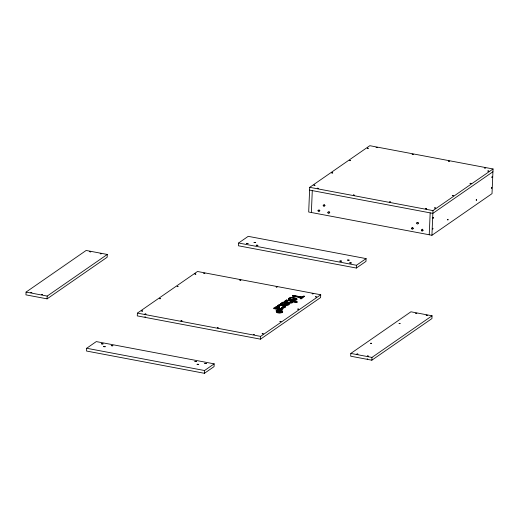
<?xml version="1.0" encoding="UTF-8"?>
<svg xmlns="http://www.w3.org/2000/svg" width="519" height="519" viewBox="0 0 519 519"><rect width="100%" height="100%" fill="white"/><g stroke="black" fill="none" stroke-linecap="round" stroke-linejoin="round"><path stroke-width="0.78" d="M26.067 292.087L25.95 294.863L47.086 298.86L107.174 257.229L107.29 254.453L86.154 250.456L26.067 292.087L47.203 296.083L107.29 254.453M47.086 298.86L47.203 296.083M86.667 348.262L86.55 351.039L204.428 373.304L214.055 366.628L214.172 363.851L96.294 341.593L86.667 348.262L204.544 370.527L214.172 363.851M137.399 313.113L137.282 315.889L260.519 339.166L320.606 297.536L320.723 294.76L197.486 271.489L137.399 313.113L260.635 336.39L320.723 294.76M204.428 373.304L204.544 370.527M238.584 243.015L238.468 245.792L356.345 268.051L365.979 261.381L366.096 258.605L248.218 236.34L238.584 243.015L356.462 265.274L366.096 258.605M260.519 339.166L260.635 336.39M282.505 308.221L283.004 308.76A5.398 1.791 2.4 0 1 282.213 309.499C280.338 310.881 270.003 307.871 275.206 307.942C274.032 305.548 282.355 306.463 278.697 308.533L278.671 309.149L279.631 308.357L279.559 307.741M276.296 308.078L277.775 308.357C280.669 307.073 274.772 306.32 276.296 308.078L276.27 308.695C275.083 307.482 278.061 307.384 278.606 308.072L277.276 308.533M277.23 311.335L279.021 311.406C280.026 312.821 275.907 312.094 277.613 311.147C279.773 310.427 276.523 311.128 279.19 311.66L279.216 311.043L278.048 310.79M277.302 311.88L277.328 311.264M277.406 311.815L277.431 311.199M277.496 311.776L277.613 311.147M277.749 306.658C277.01 301.351 291.626 307.099 282.978 306.839C287.487 306.087 279.955 303.913 278.755 305.678C280.059 307.352 276.575 306.995 277.912 305.762M277.847 306.697L277.775 306.041M277.996 306.735L277.873 306.08M278.022 311.413L278.333 310.596M278.495 306.826L278.521 306.21L278.022 306.119M278.697 306.852L278.521 306.21M278.833 306.852L278.93 306.21M278.807 311.822L279.216 311.043M280.811 304.329C281.097 300.748 286.949 302.181 289.161 303.213C290.406 305.749 279.358 305.068 285.911 302.772L285.885 303.388L284.282 303.193A1.92 0.636 2.4 0 0 282.972 303.323C282.57 303.849 280.448 305.347 280.974 303.699M280.902 304.361L280.779 303.673M281.026 304.394L280.928 303.745M281.194 304.426L281.051 303.777M281.434 304.471L281.22 303.81M281.603 304.484L282.012 303.304L282.998 302.707A1.92 0.636 2.4 0 1 284.308 302.577L285.911 302.772M281.045 312.191L281.493 311.199L278.482 310.596M281.713 304.478L281.811 303.836M281.908 308.513L281.999 307.559L283.03 308.143A5.398 1.791 2.4 0 1 282.239 308.883L279.923 309.214L273.902 308.046M281.895 308.208L281.999 307.559M282.128 307.553L281.973 308.176M282.284 308.182L282.31 307.566M285.625 306.346C286.52 307.683 282.381 308.546 282.725 306.904M282.745 307.592L282.771 306.976M283.368 307.741L283.393 307.118M283.549 307.761L283.575 307.144M283.705 307.767L283.731 307.151M289.355 304.069C288.973 305.821 284.081 306.028 283.789 304.355M283.88 305.036L283.906 304.419M292.781 302.285L292.437 301.442L296.615 302.233L297.329 301.902L286.241 300.086L297.186 302.136M285.664 304.361L286.825 303.563L286.845 302.947L288.116 303.394C288.596 304.659 285.794 304.303 285.113 304.147L286.845 302.947M285.385 302.305C283.426 301.468 286.222 300.456 287.169 300.696L286.241 300.086M286.086 301.364C285.963 302.687 289.051 302.421 290.043 302.687L291.697 301.935L291.12 301.195C286.332 299.482 283.471 302.201 290.056 302.376M291.12 301.195L291.684 302.246L290.043 302.687M292.56 296.122L293.274 295.421L301.974 297.063C309.655 293.274 296.349 302 301.364 297.484L300.066 298.685M292.534 296.077L293.027 295.434M293.014 295.739L293.151 295.415M293.138 295.72L301.974 297.063M303.102 297.277L301.195 298.899M301.961 297.374L303.343 296.148M304.374 296.699L303.673 296.154M309.726 187.327L308.688 212.012L431.925 235.282L492.018 193.652L493.05 168.973L369.813 145.696L309.726 187.327L432.963 210.604L493.05 168.973M311.368 212.518L312.289 190.609M350.825 353.426L350.708 356.203L371.844 360.199L431.938 318.569L432.048 315.792L410.918 311.796L350.825 353.426L371.961 357.422L432.048 315.792M356.345 268.051L356.462 265.274M371.844 360.199L371.961 357.422M429.245 234.776L430.167 212.874M431.925 235.282L432.963 210.604M144.846 316.875L145.618 317.018M273.87 308.727L274.317 308.416M281.921 307.592L281.168 308.656L278.697 308.533M281.493 311.199L280.409 311.835L279.021 311.406M283.763 304.971L284.84 304.108M274.888 308.091L275.154 307.663M288.246 304.439L286.825 303.563M296.881 299.612L296.933 299.087L295.765 298.393L291.853 297.757A3.023 1.006 2.4 0 0 289.913 297.971L288.558 298.938A3.354 1.116 2.4 0 0 288.622 299.197M292.735 302.194L289.745 302.856L284.989 301.786A2.816 0.934 2.4 0 1 284.704 301.111L287.182 300.391M284.431 307.047C284.568 305.672 278.619 304.653 278.904 306.826M278.249 308.63L278.573 308.325M276.316 311.29C275.861 313.476 280.811 313.288 282.336 312.444A3.361 1.116 2.4 0 0 282.608 311.802L282.446 311.595M276.744 311.575L277.522 311.147A2.348 0.779 2.4 0 1 278.833 310.991L280.422 311.134M492.933 171.75L432.846 213.38L309.609 190.103M281.324 303.394L281.752 303.148M296.576 299.891L295.635 300.313M281.46 312.47L281.908 312.159A2.465 0.817 2.4 0 0 281.798 311.653L281.259 311.361M290.335 298.451C288.285 300.274 297.121 300.884 295.214 298.853M292.119 302.908L292.722 302.499L292.437 301.442M276.659 311.102L277.101 310.952M286.404 301.221L287.526 301.033M291.626 303.051L288.999 303.102M280.299 312.723L278.774 312.685M278.333 311.199L278.833 311.205M367.737 359.038L367.205 358.869M301.364 297.484L292.547 295.765M293.443 296.304L295.026 296.602M296.608 296.9L301.351 297.796M287.169 300.696L286.222 300.507M292.424 301.747L295.214 302.279M291.256 300.261L289.79 299.891M293.773 298.464L294.818 298.71M285.95 302.512L286.65 302.7M278.904 307.43L279.3 307.572M276.854 312.081L277.386 312.373M288.759 303.602L289.135 303.829M281.785 311.212A3.296 1.096 2.4 0 1 282.174 311.394M289.252 299.677A3.354 1.116 2.4 0 1 288.856 299.444M319.976 210.733A0.817 0.707 55.3 0 1 319.282 210.026M325.147 205.492A0.817 0.707 55.3 0 1 324.784 205.316M324.635 205.167A0.817 0.707 55.3 0 1 324.453 204.784M329.805 212.589A0.817 0.707 55.3 0 1 329.124 211.48M413.448 228.386A0.817 0.707 55.3 0 1 412.929 228.062M412.819 227.88A0.817 0.707 55.3 0 1 412.754 227.679M418.619 223.144A0.817 0.707 55.3 0 1 417.925 222.437M423.27 230.241A0.817 0.707 55.3 0 1 422.596 229.132M433.054 217.909C433.255 219.362 433.689 216.378 433.054 217.909M432.606 228.71C432.807 230.157 433.222 227.192 432.606 228.71M447.728 219.725C447.942 221.172 448.338 218.207 447.728 219.725M476.215 199.99C476.416 201.437 476.831 198.472 476.215 199.99M491.928 177.128C492.122 178.581 492.557 175.597 491.928 177.128M491.474 187.923C491.675 189.37 492.09 186.405 491.474 187.923M30.958 292.521L31.925 292.612L30.991 292.482M41.377 294.487L42.344 294.533L41.377 294.487M89.826 251.734L90.793 251.825L89.865 251.696M100.245 253.707L101.218 253.752L100.245 253.707M101.426 343.831L103.047 343.909L101.426 343.831M103.625 346.64L105.247 346.718L103.625 346.64M111.248 345.686L112.87 345.764L111.248 345.686M141.642 310.972L142.615 311.024L141.642 310.972M144.963 314.053L145.936 314.099L144.963 314.053M159.411 298.665L160.384 298.71L159.411 298.665M177.18 286.352L178.147 286.443L177.219 286.313M180.982 320.859L181.955 320.904L180.982 320.859M194.949 274.045L195.916 274.136L194.988 274.006M203.831 273.266L204.804 273.318L203.831 273.266M194.897 361.484L196.513 361.568L194.897 361.484M197.097 364.293L198.712 364.37L197.097 364.293M204.72 363.339L206.341 363.423L204.72 363.339M217.299 327.716L218.265 327.807L217.338 327.677M239.849 280.072L240.822 280.117L239.849 280.072M246.428 243.372L248.05 243.456L246.428 243.372M254.051 242.425L255.672 242.503L254.051 242.425M256.25 245.228L257.872 245.312L256.25 245.228M253.317 334.521L254.284 334.606L253.356 334.483M262.199 333.743L263.172 333.795L262.199 333.743M276.166 286.929L277.133 287.02L276.205 286.89M279.968 321.436L280.941 321.482L279.968 321.436M297.737 309.123L298.71 309.168L297.737 309.123M313.969 185.186L314.942 185.231L313.969 185.186M317.291 188.267L318.264 188.313L317.291 188.267M312.185 293.735L313.152 293.825L312.224 293.696M315.507 296.816L316.473 296.9L315.546 296.777M331.738 172.872L332.711 172.924L331.738 172.872M349.508 160.566L350.474 160.656L349.546 160.527M339.9 261.031L341.515 261.109L339.9 261.031M353.309 195.066L354.276 195.157L353.348 195.027M347.522 260.077L349.144 260.155L347.522 260.077M349.722 262.886L351.344 262.964L349.722 262.886M367.277 148.252L368.25 148.304L367.277 148.252M376.158 147.48L377.131 147.526L376.158 147.48M356.91 354.081L357.876 354.133L356.91 354.081M367.322 356.053L368.295 356.099L367.322 356.053M370.611 343.28L371.585 343.325L370.611 343.28M389.626 201.93L390.593 202.014L389.665 201.891M412.177 154.286L413.15 154.331L412.177 154.286M399.098 323.545L400.065 323.59L399.098 323.545M425.645 208.729L426.618 208.781L425.645 208.729M415.777 313.301L416.751 313.346L415.777 313.301M434.526 207.957L435.499 208.002L434.526 207.957M426.196 315.267L427.163 315.318L426.196 315.267M448.494 161.143L449.46 161.234L448.533 161.104M452.296 195.644L453.269 195.695L452.296 195.644M470.065 183.337L471.038 183.382L470.065 183.337M484.512 167.948L485.479 168.033L484.551 167.909M487.834 171.023L488.807 171.075L487.834 171.023M295.785 299.015C294.863 300.488 288.83 299.781 290.348 298.14A1.953 0.649 2.4 0 1 291.626 297.932L294.831 298.406L295.785 299.015M276.77 310.959C277.386 312.464 280.584 312.47 281.934 311.536A2.465 0.817 2.4 0 0 281.292 310.745L278.859 310.375A2.348 0.779 2.4 0 0 277.548 310.531L276.77 310.959M276.121 310.881C276.763 312.912 280.617 312.607 282.362 311.822A3.361 1.116 2.4 0 0 282.634 311.186L282.472 310.978A3.296 1.096 2.4 0 0 281.317 310.427L278.184 310.154L276.121 310.881M288.681 298.36L288.57 298.633A3.354 1.116 2.4 0 0 289.265 299.366C291.613 300.079 295.149 301.124 297.011 299.035L295.778 298.088L291.866 297.452A3.023 1.006 2.4 0 0 289.926 297.659L288.681 298.36M279.65 311.257L280.675 311.316L279.65 311.257M318.05 210.669A0.817 0.707 55.3 0 0 319.133 211.544A0.817 0.707 55.3 0 0 319.191 210.208A0.817 0.707 55.3 0 0 318.05 210.669M323.22 205.427A0.817 0.707 55.3 0 0 324.304 206.303A0.817 0.707 55.3 0 0 324.362 204.966A0.817 0.707 55.3 0 0 323.22 205.427M327.872 212.524A0.817 0.707 55.3 0 0 328.962 213.4A0.817 0.707 55.3 0 0 329.014 212.063A0.817 0.707 55.3 0 0 327.872 212.524M416.686 223.079A0.817 0.707 55.3 0 0 417.776 223.955A0.817 0.707 55.3 0 0 417.827 222.619A0.817 0.707 55.3 0 0 416.686 223.079M411.515 228.321A0.817 0.707 55.3 0 0 412.605 229.197A0.817 0.707 55.3 0 0 412.663 227.86A0.817 0.707 55.3 0 0 411.515 228.321M421.337 230.177A0.817 0.707 55.3 0 0 422.427 231.052A0.817 0.707 55.3 0 0 422.485 229.716A0.817 0.707 55.3 0 0 421.337 230.177"/></g></svg>
